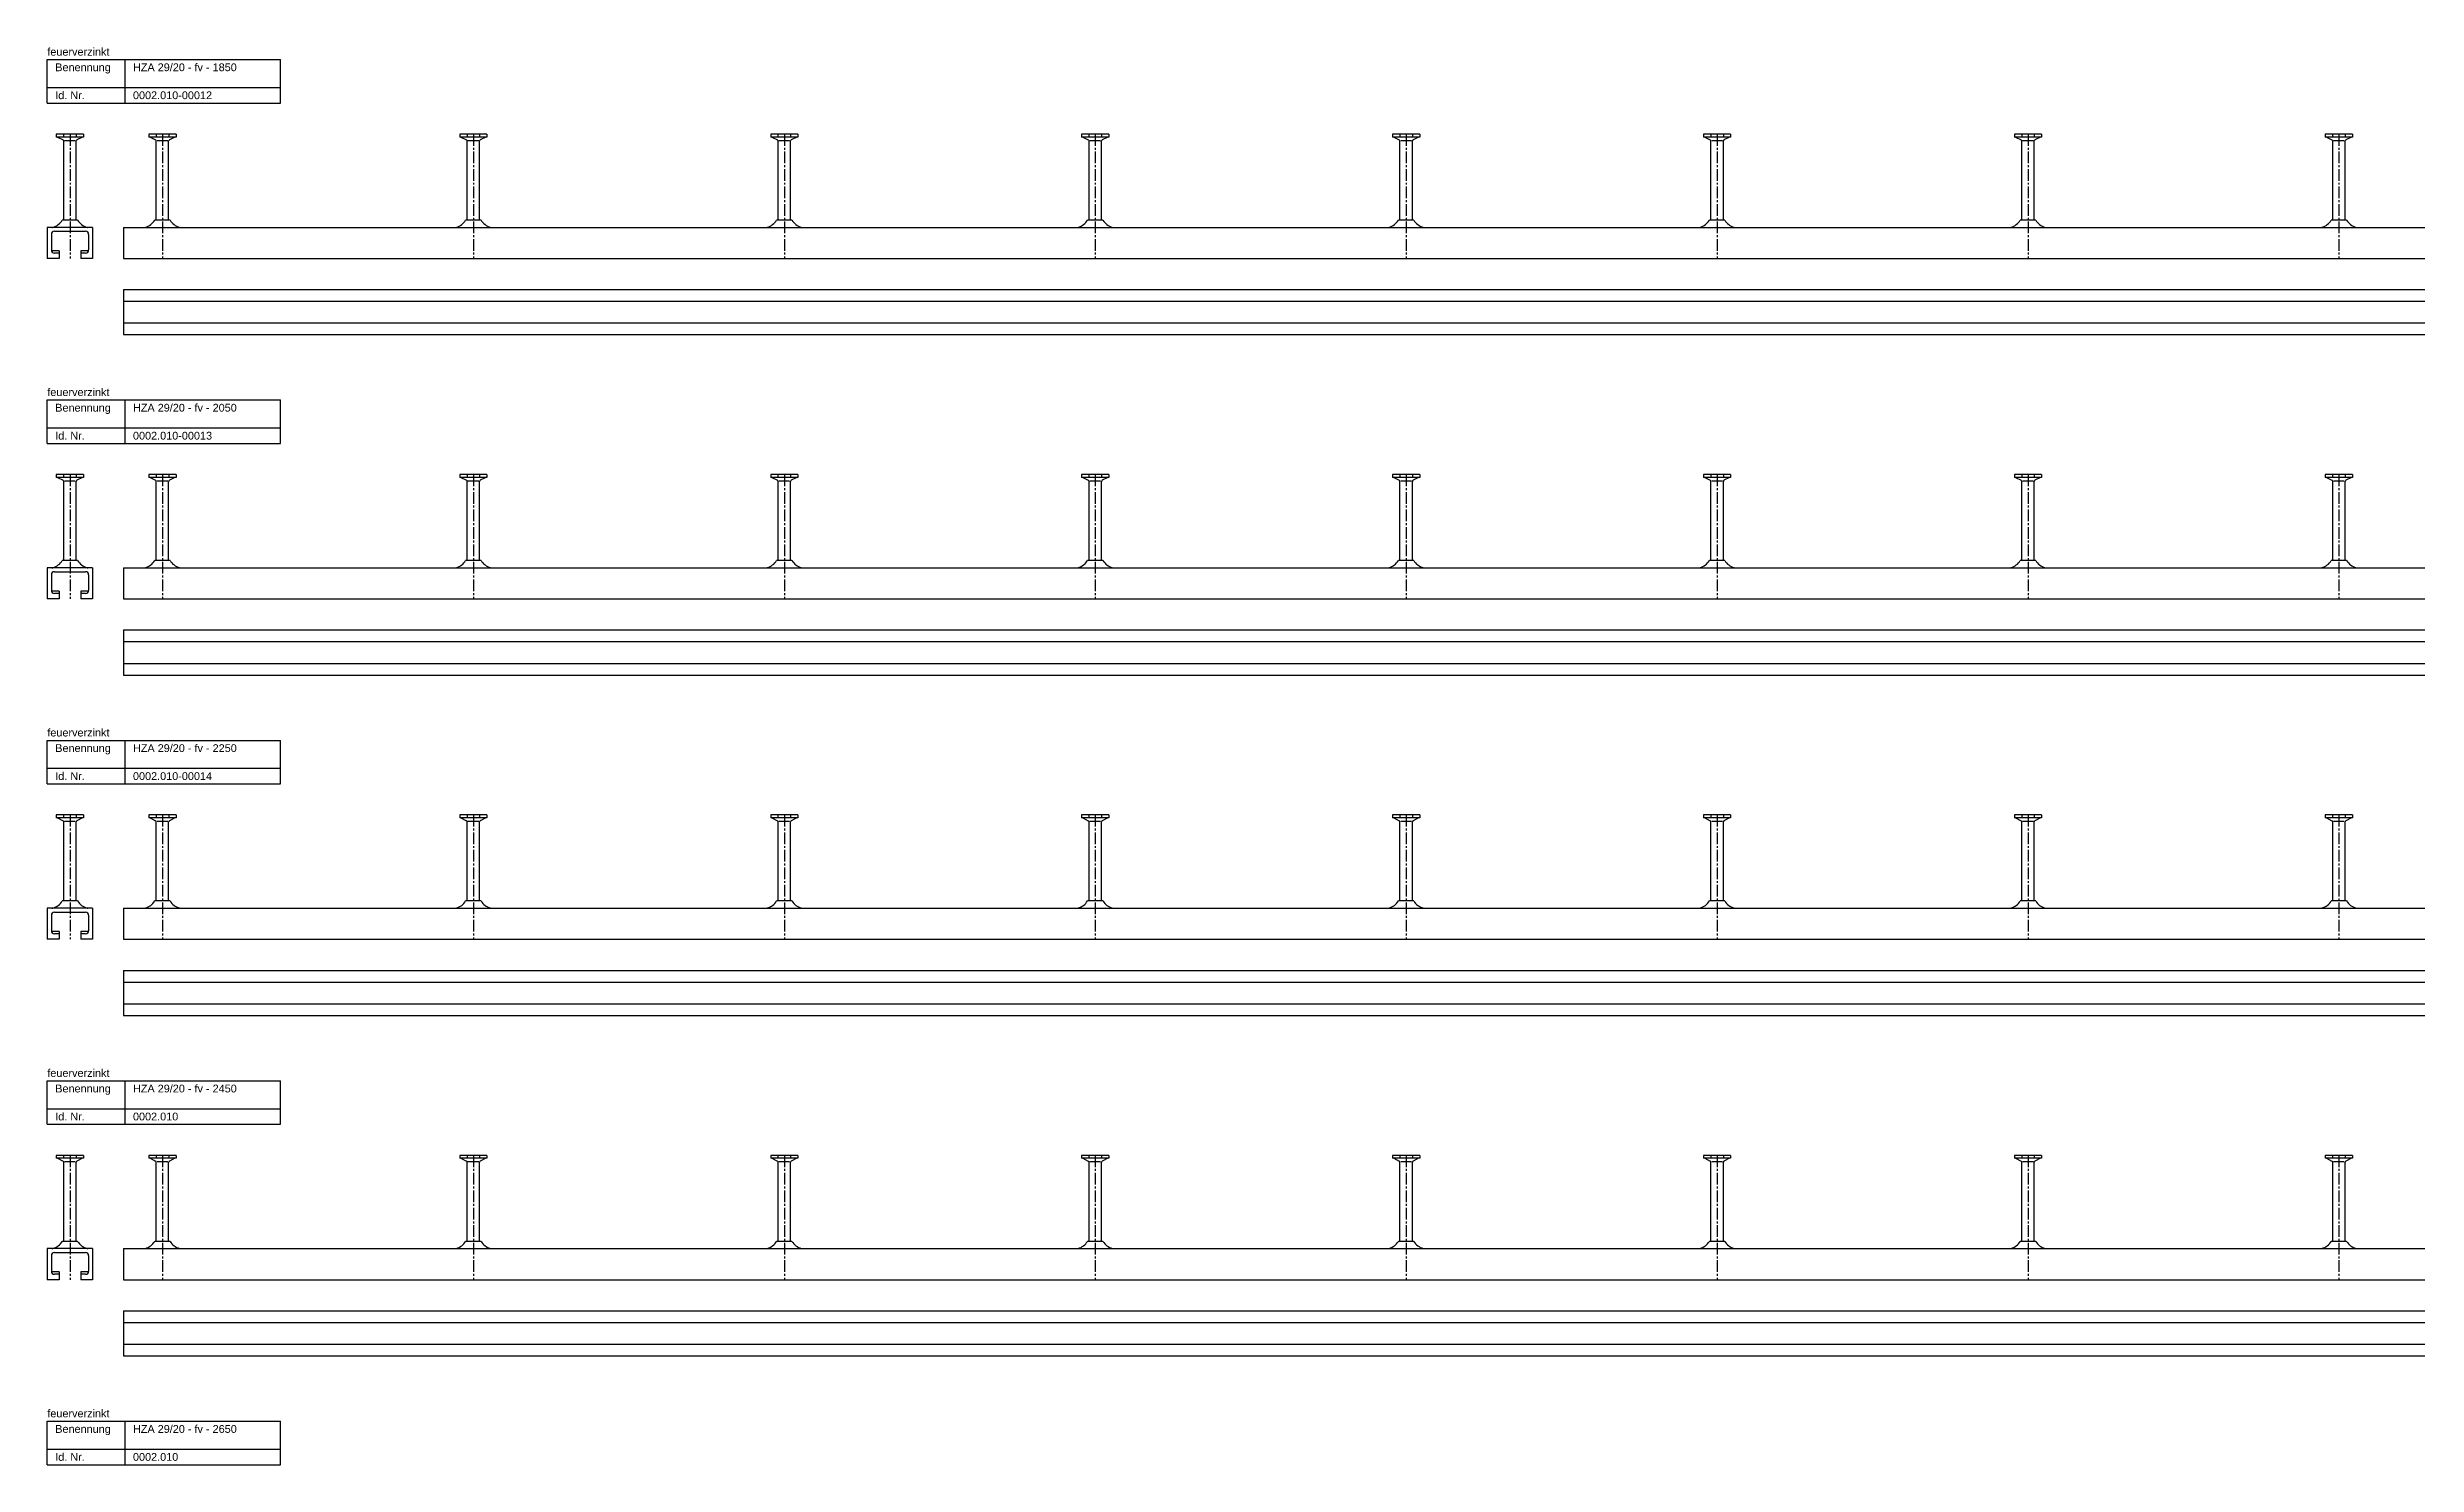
# Model space of a CAD drawing. Header units: millimetres. Extents: x -218 to 5901, y -4888 to 2743.
# Drawn here: x -218 to 1306, y -1016 to -104 of the extents above; entities that cross this region are included whole.
import ezdxf

# ---------------------------------------------------------------- set-up
doc = ezdxf.new("R2010")
doc.units = ezdxf.units.MM
doc.header["$LTSCALE"] = 10
doc.linetypes.add('MITTE2', pattern=[1.125, 0.75, -0.125, 0.125, -0.125])
doc.layers.add('HALFEN', color=2, linetype='CONTINUOUS')
doc.styles.add('ARIAL50', font='arial.ttf', dxfattribs={"height": 5})

msp = doc.modelspace()

# ---------------------------------------------------------------- linework, layer by layer
at = {"layer": 'HALFEN'}
for p, q in [((-217.8, -111.8), (-67.7, -111.8)), ((-217.8, -139.8), (-217.8, -111.8)), ((-167.7, -139.8), (-167.7, -111.8)), ((-67.7, -139.8), (-67.7, -111.8)), ((-217.8, -129.8), (-67.7, -129.8)), ((-217.8, -139.8), (-67.7, -139.8)), ((-194.5, -159.8), (-212, -159.8)), ((-212, -159.8), (-212, -161.7)), ((-194.5, -161.7), (-212, -161.7)), ((-211.2, -161.7), (-207.7, -163.5)), ((-207.3, -159.8), (-207.3, -161.4)), ((-207.2, -215.1), (-207.2, -164.2)), ((-206.7, -163.8), (-199.8, -163.8)), ((-199.2, -159.8), (-199.2, -161.4)), ((-199.2, -215.1), (-199.2, -164.2)), ((-195.2, -161.7), (-198.8, -163.5)), ((-194.5, -159.8), (-194.5, -161.7)), ((-135, -159.8), (-152.5, -159.8)), ((-152.5, -159.8), (-152.5, -161.7)), ((-135, -161.7), (-152.5, -161.7)), ((-151.7, -161.7), (-148.2, -163.5)), ((-147.8, -159.8), (-147.8, -161.4)), ((-147.7, -215.1), (-147.7, -164.2)), ((-147.2, -163.8), (-140.3, -163.8)), ((-139.7, -159.8), (-139.7, -161.4)), ((-139.8, -215.1), (-139.8, -164.2)), ((-135.7, -161.7), (-139.3, -163.5)), ((-135, -159.8), (-135, -161.7)), ((65, -159.8), (47.5, -159.8)), ((47.5, -159.8), (47.5, -161.7)), ((65, -161.7), (47.5, -161.7)), ((48.3, -161.7), (51.8, -163.5)), ((52.2, -159.8), (52.2, -161.4)), ((52.3, -215.1), (52.3, -164.2)), ((52.8, -163.8), (59.7, -163.8)), ((60.3, -159.8), (60.3, -161.4)), ((60.3, -215.1), (60.3, -164.2)), ((64.3, -161.7), (60.7, -163.5)), ((65, -159.8), (65, -161.7)), ((265, -159.8), (247.5, -159.8)), ((247.5, -159.8), (247.5, -161.7)), ((265, -161.7), (247.5, -161.7)), ((248.3, -161.7), (251.8, -163.5)), ((252.2, -159.8), (252.2, -161.4)), ((252.3, -215.1), (252.3, -164.2)), ((252.8, -163.8), (259.7, -163.8)), ((260.3, -159.8), (260.3, -161.4)), ((260.3, -215.1), (260.3, -164.2)), ((264.3, -161.7), (260.7, -163.5)), ((265, -159.8), (265, -161.7)), ((465, -159.8), (447.5, -159.8)), ((447.5, -159.8), (447.5, -161.7)), ((465, -161.7), (447.5, -161.7)), ((448.3, -161.7), (451.8, -163.5)), ((452.2, -159.8), (452.2, -161.4)), ((452.3, -215.1), (452.3, -164.2)), ((452.8, -163.8), (459.7, -163.8)), ((460.3, -159.8), (460.3, -161.4)), ((460.3, -215.1), (460.3, -164.2)), ((464.3, -161.7), (460.7, -163.5)), ((465, -159.8), (465, -161.7)), ((665, -159.8), (647.5, -159.8)), ((647.5, -159.8), (647.5, -161.7)), ((665, -161.7), (647.5, -161.7)), ((648.3, -161.7), (651.8, -163.5)), ((652.2, -159.8), (652.2, -161.4)), ((652.3, -215.1), (652.3, -164.2)), ((652.8, -163.8), (659.7, -163.8)), ((660.3, -159.8), (660.3, -161.4)), ((660.3, -215.1), (660.3, -164.2)), ((664.3, -161.7), (660.7, -163.5)), ((665, -159.8), (665, -161.7)), ((865, -159.8), (847.5, -159.8)), ((847.5, -159.8), (847.5, -161.7)), ((865, -161.7), (847.5, -161.7)), ((848.3, -161.7), (851.8, -163.5)), ((852.2, -159.8), (852.2, -161.4)), ((852.3, -215.1), (852.3, -164.2)), ((852.8, -163.8), (859.7, -163.8)), ((860.3, -159.8), (860.3, -161.4)), ((860.3, -215.1), (860.3, -164.2)), ((864.3, -161.7), (860.7, -163.5)), ((865, -159.8), (865, -161.7)), ((1065, -159.8), (1047.5, -159.8)), ((1047.5, -159.8), (1047.5, -161.7)), ((1065, -161.7), (1047.5, -161.7)), ((1048.3, -161.7), (1051.8, -163.5)), ((1052.2, -159.8), (1052.2, -161.4)), ((1052.3, -215.1), (1052.3, -164.2)), ((1052.8, -163.8), (1059.7, -163.8)), ((1060.3, -159.8), (1060.3, -161.4)), ((1060.3, -215.1), (1060.3, -164.2)), ((1064.3, -161.7), (1060.7, -163.5)), ((1065, -159.8), (1065, -161.7)), ((1265, -159.8), (1247.5, -159.8)), ((1247.5, -159.8), (1247.5, -161.7)), ((1265, -161.7), (1247.5, -161.7)), ((1248.3, -161.7), (1251.8, -163.5)), ((1252.2, -159.8), (1252.2, -161.4)), ((1252.3, -215.1), (1252.3, -164.2)), ((1252.8, -163.8), (1259.7, -163.8)), ((1260.3, -159.8), (1260.3, -161.4)), ((1260.3, -215.1), (1260.3, -164.2)), ((1264.3, -161.7), (1260.7, -163.5)), ((1265, -159.8), (1265, -161.7)), ((-188.7, -219.8), (-217.8, -219.8)), ((-217.8, -219.8), (-217.8, -239.8)), ((-215.2, -224.3), (-215.2, -234.3)), ((-213.2, -222.3), (-193.2, -222.3)), ((-198.3, -215.1), (-208.2, -215.1)), ((-191.2, -224.3), (-191.2, -234.3)), ((-188.7, -219.8), (-188.7, -239.8)), ((-168.7, -219.8), (1681.3, -219.8)), ((-168.7, -219.8), (-168.7, -239.8)), ((-138.8, -215.1), (-148.7, -215.1)), ((61.2, -215.1), (51.3, -215.1)), ((261.2, -215.1), (251.3, -215.1)), ((461.2, -215.1), (451.3, -215.1)), ((661.2, -215.1), (651.3, -215.1)), ((861.2, -215.1), (851.3, -215.1)), ((1061.2, -215.1), (1051.3, -215.1)), ((1261.2, -215.1), (1251.3, -215.1)), ((-210.2, -239.8), (-217.8, -239.8)), ((-210.2, -234.8), (-215.2, -234.8)), ((-210.2, -236.3), (-213.2, -236.3)), ((-210.2, -234.8), (-210.2, -239.8)), ((-196.2, -234.8), (-196.2, -239.8)), ((-191.3, -234.8), (-196.2, -234.8)), ((-193.2, -236.3), (-196.2, -236.3)), ((-188.7, -239.8), (-196.2, -239.8)), ((-168.7, -239.8), (1681.3, -239.8)), ((-168.7, -259.8), (1681.3, -259.8)), ((-168.7, -259.8), (-168.7, -288.8)), ((-168.7, -267.3), (1681.3, -267.3)), ((-168.7, -281.3), (1681.3, -281.3)), ((-168.7, -288.8), (1681.3, -288.8)), ((-217.8, -330.8), (-67.7, -330.8)), ((-217.8, -358.8), (-217.8, -330.8)), ((-167.7, -358.8), (-167.7, -330.8)), ((-67.7, -358.8), (-67.7, -330.8)), ((-217.8, -348.8), (-67.7, -348.8)), ((-217.8, -358.8), (-67.7, -358.8)), ((-194.5, -378.8), (-212, -378.8)), ((-212, -378.8), (-212, -380.7)), ((-194.5, -380.7), (-212, -380.7)), ((-211.2, -380.7), (-207.7, -382.5)), ((-207.3, -378.8), (-207.3, -380.4)), ((-199.2, -378.8), (-199.2, -380.4)), ((-195.2, -380.7), (-198.8, -382.5)), ((-194.5, -378.8), (-194.5, -380.7)), ((-135, -378.8), (-152.5, -378.8)), ((-152.5, -378.8), (-152.5, -380.7)), ((-135, -380.7), (-152.5, -380.7)), ((-151.7, -380.7), (-148.2, -382.5)), ((-147.8, -378.8), (-147.8, -380.4)), ((-139.7, -378.8), (-139.7, -380.4)), ((-135.7, -380.7), (-139.3, -382.5)), ((-135, -378.8), (-135, -380.7)), ((65, -378.8), (47.5, -378.8)), ((47.5, -378.8), (47.5, -380.7)), ((65, -380.7), (47.5, -380.7)), ((48.3, -380.7), (51.8, -382.5)), ((52.2, -378.8), (52.2, -380.4)), ((60.3, -378.8), (60.3, -380.4)), ((64.3, -380.7), (60.7, -382.5)), ((65, -378.8), (65, -380.7)), ((265, -378.8), (247.5, -378.8)), ((247.5, -378.8), (247.5, -380.7)), ((265, -380.7), (247.5, -380.7)), ((248.3, -380.7), (251.8, -382.5)), ((252.2, -378.8), (252.2, -380.4)), ((260.3, -378.8), (260.3, -380.4)), ((264.3, -380.7), (260.7, -382.5)), ((265, -378.8), (265, -380.7)), ((465, -378.8), (447.5, -378.8)), ((447.5, -378.8), (447.5, -380.7)), ((465, -380.7), (447.5, -380.7)), ((448.3, -380.7), (451.8, -382.5)), ((452.2, -378.8), (452.2, -380.4)), ((460.3, -378.8), (460.3, -380.4)), ((464.3, -380.7), (460.7, -382.5)), ((465, -378.8), (465, -380.7)), ((665, -378.8), (647.5, -378.8)), ((647.5, -378.8), (647.5, -380.7)), ((665, -380.7), (647.5, -380.7)), ((648.3, -380.7), (651.8, -382.5)), ((652.2, -378.8), (652.2, -380.4)), ((660.3, -378.8), (660.3, -380.4)), ((664.3, -380.7), (660.7, -382.5)), ((665, -378.8), (665, -380.7)), ((865, -378.8), (847.5, -378.8)), ((847.5, -378.8), (847.5, -380.7)), ((865, -380.7), (847.5, -380.7)), ((848.3, -380.7), (851.8, -382.5)), ((852.2, -378.8), (852.2, -380.4)), ((860.3, -378.8), (860.3, -380.4)), ((864.3, -380.7), (860.7, -382.5)), ((865, -378.8), (865, -380.7)), ((1065, -378.8), (1047.5, -378.8)), ((1047.5, -378.8), (1047.5, -380.7)), ((1065, -380.7), (1047.5, -380.7)), ((1048.3, -380.7), (1051.8, -382.5)), ((1052.2, -378.8), (1052.2, -380.4)), ((1060.3, -378.8), (1060.3, -380.4)), ((1064.3, -380.7), (1060.7, -382.5)), ((1065, -378.8), (1065, -380.7)), ((1265, -378.8), (1247.5, -378.8)), ((1247.5, -378.8), (1247.5, -380.7)), ((1265, -380.7), (1247.5, -380.7)), ((1248.3, -380.7), (1251.8, -382.5)), ((1252.2, -378.8), (1252.2, -380.4)), ((1260.3, -378.8), (1260.3, -380.4)), ((1264.3, -380.7), (1260.7, -382.5)), ((1265, -378.8), (1265, -380.7)), ((-207.2, -434.1), (-207.2, -383.2)), ((-206.7, -382.8), (-199.8, -382.8)), ((-199.2, -434.1), (-199.2, -383.2)), ((-147.7, -434.1), (-147.7, -383.2)), ((-147.2, -382.8), (-140.3, -382.8)), ((-139.8, -434.1), (-139.8, -383.2)), ((52.3, -434.1), (52.3, -383.2)), ((52.8, -382.8), (59.7, -382.8)), ((60.3, -434.1), (60.3, -383.2)), ((252.3, -434.1), (252.3, -383.2)), ((252.8, -382.8), (259.7, -382.8)), ((260.3, -434.1), (260.3, -383.2)), ((452.3, -434.1), (452.3, -383.2)), ((452.8, -382.8), (459.7, -382.8)), ((460.3, -434.1), (460.3, -383.2)), ((652.3, -434.1), (652.3, -383.2)), ((652.8, -382.8), (659.7, -382.8)), ((660.3, -434.1), (660.3, -383.2)), ((852.3, -434.1), (852.3, -383.2)), ((852.8, -382.8), (859.7, -382.8)), ((860.3, -434.1), (860.3, -383.2)), ((1052.3, -434.1), (1052.3, -383.2)), ((1052.8, -382.8), (1059.7, -382.8)), ((1060.3, -434.1), (1060.3, -383.2)), ((1252.3, -434.1), (1252.3, -383.2)), ((1252.8, -382.8), (1259.7, -382.8)), ((1260.3, -434.1), (1260.3, -383.2)), ((-188.7, -438.8), (-217.8, -438.8)), ((-217.8, -438.8), (-217.8, -458.8)), ((-213.2, -441.3), (-193.2, -441.3)), ((-198.3, -434.1), (-208.2, -434.1)), ((-188.7, -438.8), (-188.7, -458.8)), ((-168.7, -438.8), (1881.3, -438.8)), ((-168.7, -438.8), (-168.7, -458.8)), ((-138.8, -434.1), (-148.7, -434.1)), ((61.2, -434.1), (51.3, -434.1)), ((261.2, -434.1), (251.3, -434.1)), ((461.2, -434.1), (451.3, -434.1)), ((661.2, -434.1), (651.3, -434.1)), ((861.2, -434.1), (851.3, -434.1)), ((1061.2, -434.1), (1051.3, -434.1)), ((1261.2, -434.1), (1251.3, -434.1)), ((-215.2, -443.3), (-215.2, -453.3)), ((-210.2, -453.8), (-215.2, -453.8)), ((-210.2, -455.3), (-213.2, -455.3)), ((-210.2, -453.8), (-210.2, -458.8)), ((-196.2, -453.8), (-196.2, -458.8)), ((-191.3, -453.8), (-196.2, -453.8)), ((-193.2, -455.3), (-196.2, -455.3)), ((-191.2, -443.3), (-191.2, -453.3)), ((-210.2, -458.8), (-217.8, -458.8)), ((-188.7, -458.8), (-196.2, -458.8)), ((-168.7, -458.8), (1881.3, -458.8)), ((-168.7, -478.8), (1881.3, -478.8)), ((-168.7, -478.8), (-168.7, -507.8)), ((-168.7, -486.3), (1881.3, -486.3)), ((-168.7, -500.3), (1881.3, -500.3)), ((-168.7, -507.8), (1881.3, -507.8)), ((-217.8, -549.8), (-67.7, -549.8)), ((-217.8, -577.8), (-217.8, -549.8)), ((-167.7, -577.8), (-167.7, -549.8)), ((-67.7, -577.8), (-67.7, -549.8)), ((-217.8, -567.8), (-67.7, -567.8)), ((-217.8, -577.8), (-67.7, -577.8)), ((-194.5, -597.8), (-212, -597.8)), ((-212, -597.8), (-212, -599.7)), ((-194.5, -599.7), (-212, -599.7)), ((-211.2, -599.7), (-207.7, -601.5)), ((-207.3, -597.8), (-207.3, -599.4)), ((-207.2, -653.1), (-207.2, -602.2)), ((-206.7, -601.8), (-199.8, -601.8)), ((-199.2, -597.8), (-199.2, -599.4)), ((-199.2, -653.1), (-199.2, -602.2)), ((-195.2, -599.7), (-198.8, -601.5)), ((-194.5, -597.8), (-194.5, -599.7)), ((-135, -597.8), (-152.5, -597.8)), ((-152.5, -597.8), (-152.5, -599.7)), ((-135, -599.7), (-152.5, -599.7)), ((-151.7, -599.7), (-148.2, -601.5)), ((-147.8, -597.8), (-147.8, -599.4)), ((-147.7, -653.1), (-147.7, -602.2)), ((-147.2, -601.8), (-140.3, -601.8)), ((-139.7, -597.8), (-139.7, -599.4)), ((-139.8, -653.1), (-139.8, -602.2)), ((-135.7, -599.7), (-139.3, -601.5)), ((-135, -597.8), (-135, -599.7)), ((65, -597.8), (47.5, -597.8)), ((47.5, -597.8), (47.5, -599.7)), ((65, -599.7), (47.5, -599.7)), ((48.3, -599.7), (51.8, -601.5)), ((52.2, -597.8), (52.2, -599.4)), ((52.3, -653.1), (52.3, -602.2)), ((52.8, -601.8), (59.7, -601.8)), ((60.3, -597.8), (60.3, -599.4)), ((60.3, -653.1), (60.3, -602.2)), ((64.3, -599.7), (60.7, -601.5)), ((65, -597.8), (65, -599.7)), ((265, -597.8), (247.5, -597.8)), ((247.5, -597.8), (247.5, -599.7)), ((265, -599.7), (247.5, -599.7)), ((248.3, -599.7), (251.8, -601.5)), ((252.2, -597.8), (252.2, -599.4)), ((252.3, -653.1), (252.3, -602.2)), ((252.8, -601.8), (259.7, -601.8)), ((260.3, -597.8), (260.3, -599.4)), ((260.3, -653.1), (260.3, -602.2)), ((264.3, -599.7), (260.7, -601.5)), ((265, -597.8), (265, -599.7)), ((465, -597.8), (447.5, -597.8)), ((447.5, -597.8), (447.5, -599.7)), ((465, -599.7), (447.5, -599.7)), ((448.3, -599.7), (451.8, -601.5)), ((452.2, -597.8), (452.2, -599.4)), ((452.3, -653.1), (452.3, -602.2)), ((452.8, -601.8), (459.7, -601.8)), ((460.3, -597.8), (460.3, -599.4)), ((460.3, -653.1), (460.3, -602.2)), ((464.3, -599.7), (460.7, -601.5)), ((465, -597.8), (465, -599.7)), ((665, -597.8), (647.5, -597.8)), ((647.5, -597.8), (647.5, -599.7)), ((665, -599.7), (647.5, -599.7)), ((648.3, -599.7), (651.8, -601.5)), ((652.2, -597.8), (652.2, -599.4)), ((652.3, -653.1), (652.3, -602.2)), ((652.8, -601.8), (659.7, -601.8)), ((660.3, -597.8), (660.3, -599.4)), ((660.3, -653.1), (660.3, -602.2)), ((664.3, -599.7), (660.7, -601.5)), ((665, -597.8), (665, -599.7)), ((865, -597.8), (847.5, -597.8)), ((847.5, -597.8), (847.5, -599.7)), ((865, -599.7), (847.5, -599.7)), ((848.3, -599.7), (851.8, -601.5)), ((852.2, -597.8), (852.2, -599.4)), ((852.3, -653.1), (852.3, -602.2)), ((852.8, -601.8), (859.7, -601.8)), ((860.3, -597.8), (860.3, -599.4)), ((860.3, -653.1), (860.3, -602.2)), ((864.3, -599.7), (860.7, -601.5)), ((865, -597.8), (865, -599.7)), ((1065, -597.8), (1047.5, -597.8)), ((1047.5, -597.8), (1047.5, -599.7)), ((1065, -599.7), (1047.5, -599.7)), ((1048.3, -599.7), (1051.8, -601.5)), ((1052.2, -597.8), (1052.2, -599.4)), ((1052.3, -653.1), (1052.3, -602.2)), ((1052.8, -601.8), (1059.7, -601.8)), ((1060.3, -597.8), (1060.3, -599.4)), ((1060.3, -653.1), (1060.3, -602.2)), ((1064.3, -599.7), (1060.7, -601.5)), ((1065, -597.8), (1065, -599.7)), ((1265, -597.8), (1247.5, -597.8)), ((1247.5, -597.8), (1247.5, -599.7)), ((1265, -599.7), (1247.5, -599.7)), ((1248.3, -599.7), (1251.8, -601.5)), ((1252.2, -597.8), (1252.2, -599.4)), ((1252.3, -653.1), (1252.3, -602.2)), ((1252.8, -601.8), (1259.7, -601.8)), ((1260.3, -597.8), (1260.3, -599.4)), ((1260.3, -653.1), (1260.3, -602.2)), ((1264.3, -599.7), (1260.7, -601.5)), ((1265, -597.8), (1265, -599.7)), ((-198.3, -653.1), (-208.2, -653.1)), ((-138.8, -653.1), (-148.7, -653.1)), ((61.2, -653.1), (51.3, -653.1)), ((261.2, -653.1), (251.3, -653.1)), ((461.2, -653.1), (451.3, -653.1)), ((661.2, -653.1), (651.3, -653.1)), ((861.2, -653.1), (851.3, -653.1)), ((1061.2, -653.1), (1051.3, -653.1)), ((1261.2, -653.1), (1251.3, -653.1)), ((-188.7, -657.8), (-217.8, -657.8)), ((-217.8, -657.8), (-217.8, -677.8)), ((-215.2, -662.3), (-215.2, -672.3)), ((-213.2, -660.3), (-193.2, -660.3)), ((-191.2, -662.3), (-191.2, -672.3)), ((-188.7, -657.8), (-188.7, -677.8)), ((-168.7, -657.8), (2081.3, -657.8)), ((-168.7, -657.8), (-168.7, -677.8)), ((-210.2, -677.8), (-217.8, -677.8)), ((-210.2, -672.8), (-215.2, -672.8)), ((-210.2, -674.3), (-213.2, -674.3)), ((-210.2, -672.8), (-210.2, -677.8)), ((-196.2, -672.8), (-196.2, -677.8)), ((-191.3, -672.8), (-196.2, -672.8)), ((-193.2, -674.3), (-196.2, -674.3)), ((-188.7, -677.8), (-196.2, -677.8)), ((-168.7, -677.8), (2081.3, -677.8)), ((-168.7, -697.8), (2081.3, -697.8)), ((-168.7, -697.8), (-168.7, -726.8)), ((-168.7, -705.3), (2081.3, -705.3)), ((-168.7, -719.3), (2081.3, -719.3)), ((-168.7, -726.8), (2081.3, -726.8)), ((-217.8, -768.8), (-67.7, -768.8)), ((-217.8, -796.8), (-217.8, -768.8)), ((-167.7, -796.8), (-167.7, -768.8)), ((-67.7, -796.8), (-67.7, -768.8)), ((-217.8, -786.8), (-67.7, -786.8)), ((-217.8, -796.8), (-67.7, -796.8)), ((-194.5, -816.8), (-212, -816.8)), ((-212, -816.8), (-212, -818.7)), ((-194.5, -818.7), (-212, -818.7)), ((-211.2, -818.7), (-207.7, -820.5)), ((-207.3, -816.8), (-207.3, -818.4)), ((-207.2, -872.1), (-207.2, -821.2)), ((-206.7, -820.8), (-199.8, -820.8)), ((-199.2, -816.8), (-199.2, -818.4)), ((-199.2, -872.1), (-199.2, -821.2)), ((-195.2, -818.7), (-198.8, -820.5)), ((-194.5, -816.8), (-194.5, -818.7)), ((-135, -816.8), (-152.5, -816.8)), ((-152.5, -816.8), (-152.5, -818.7)), ((-135, -818.7), (-152.5, -818.7)), ((-151.7, -818.7), (-148.2, -820.5)), ((-147.8, -816.8), (-147.8, -818.4)), ((-147.7, -872.1), (-147.7, -821.2)), ((-147.2, -820.8), (-140.3, -820.8)), ((-139.7, -816.8), (-139.7, -818.4)), ((-139.8, -872.1), (-139.8, -821.2)), ((-135.7, -818.7), (-139.3, -820.5)), ((-135, -816.8), (-135, -818.7)), ((47.5, -816.8), (47.5, -818.7)), ((65, -816.8), (47.5, -816.8)), ((65, -818.7), (47.5, -818.7)), ((48.3, -818.7), (51.8, -820.5)), ((52.2, -816.8), (52.2, -818.4)), ((52.3, -872.1), (52.3, -821.2)), ((52.8, -820.8), (59.7, -820.8)), ((60.3, -816.8), (60.3, -818.4)), ((60.3, -872.1), (60.3, -821.2)), ((64.3, -818.7), (60.7, -820.5)), ((65, -816.8), (65, -818.7)), ((247.5, -816.8), (247.5, -818.7)), ((265, -816.8), (247.5, -816.8)), ((265, -818.7), (247.5, -818.7)), ((248.3, -818.7), (251.8, -820.5)), ((252.2, -816.8), (252.2, -818.4)), ((252.3, -872.1), (252.3, -821.2)), ((252.8, -820.8), (259.7, -820.8)), ((260.3, -816.8), (260.3, -818.4)), ((260.3, -872.1), (260.3, -821.2)), ((264.3, -818.7), (260.7, -820.5)), ((265, -816.8), (265, -818.7)), ((465, -816.8), (447.5, -816.8)), ((447.5, -816.8), (447.5, -818.7)), ((465, -818.7), (447.5, -818.7)), ((448.3, -818.7), (451.8, -820.5)), ((452.2, -816.8), (452.2, -818.4)), ((452.3, -872.1), (452.3, -821.2)), ((452.8, -820.8), (459.7, -820.8)), ((460.3, -816.8), (460.3, -818.4)), ((460.3, -872.1), (460.3, -821.2)), ((464.3, -818.7), (460.7, -820.5)), ((465, -816.8), (465, -818.7)), ((647.5, -816.8), (647.5, -818.7)), ((665, -816.8), (647.5, -816.8)), ((665, -818.7), (647.5, -818.7)), ((648.3, -818.7), (651.8, -820.5)), ((652.2, -816.8), (652.2, -818.4)), ((652.3, -872.1), (652.3, -821.2)), ((652.8, -820.8), (659.7, -820.8)), ((660.3, -816.8), (660.3, -818.4)), ((660.3, -872.1), (660.3, -821.2)), ((664.3, -818.7), (660.7, -820.5)), ((665, -816.8), (665, -818.7)), ((847.5, -816.8), (847.5, -818.7)), ((865, -816.8), (847.5, -816.8)), ((865, -818.7), (847.5, -818.7)), ((848.3, -818.7), (851.8, -820.5)), ((852.2, -816.8), (852.2, -818.4)), ((852.3, -872.1), (852.3, -821.2)), ((852.8, -820.8), (859.7, -820.8)), ((860.3, -816.8), (860.3, -818.4)), ((860.3, -872.1), (860.3, -821.2)), ((864.3, -818.7), (860.7, -820.5)), ((865, -816.8), (865, -818.7)), ((1065, -816.8), (1047.5, -816.8)), ((1047.5, -816.8), (1047.5, -818.7)), ((1065, -818.7), (1047.5, -818.7)), ((1048.3, -818.7), (1051.8, -820.5)), ((1052.2, -816.8), (1052.2, -818.4)), ((1052.3, -872.1), (1052.3, -821.2)), ((1052.8, -820.8), (1059.7, -820.8)), ((1060.3, -816.8), (1060.3, -818.4)), ((1060.3, -872.1), (1060.3, -821.2)), ((1064.3, -818.7), (1060.7, -820.5)), ((1065, -816.8), (1065, -818.7)), ((1247.5, -816.8), (1247.5, -818.7)), ((1265, -816.8), (1247.5, -816.8)), ((1265, -818.7), (1247.5, -818.7)), ((1248.3, -818.7), (1251.8, -820.5)), ((1252.2, -816.8), (1252.2, -818.4)), ((1252.3, -872.1), (1252.3, -821.2)), ((1252.8, -820.8), (1259.7, -820.8)), ((1260.3, -816.8), (1260.3, -818.4)), ((1260.3, -872.1), (1260.3, -821.2)), ((1264.3, -818.7), (1260.7, -820.5)), ((1265, -816.8), (1265, -818.7)), ((-188.7, -876.8), (-217.8, -876.8)), ((-217.8, -876.8), (-217.8, -896.8)), ((-215.2, -881.3), (-215.2, -891.3)), ((-213.2, -879.3), (-193.2, -879.3)), ((-198.3, -872.1), (-208.2, -872.1)), ((-191.2, -881.3), (-191.2, -891.3)), ((-188.7, -876.8), (-188.7, -896.8)), ((-168.7, -876.8), (2281.3, -876.8)), ((-168.7, -876.8), (-168.7, -896.8)), ((-138.8, -872.1), (-148.7, -872.1)), ((61.2, -872.1), (51.3, -872.1)), ((261.2, -872.1), (251.3, -872.1)), ((461.2, -872.1), (451.3, -872.1)), ((661.2, -872.1), (651.3, -872.1)), ((861.2, -872.1), (851.3, -872.1)), ((1061.2, -872.1), (1051.3, -872.1)), ((1261.2, -872.1), (1251.3, -872.1)), ((-210.2, -896.8), (-217.8, -896.8)), ((-210.2, -891.8), (-215.2, -891.8)), ((-210.2, -893.3), (-213.2, -893.3)), ((-210.2, -891.8), (-210.2, -896.8)), ((-191.3, -891.8), (-196.2, -891.8)), ((-196.2, -891.8), (-196.2, -896.8)), ((-193.2, -893.3), (-196.2, -893.3)), ((-188.7, -896.8), (-196.2, -896.8)), ((-168.7, -896.8), (2281.3, -896.8)), ((-168.7, -916.8), (2281.3, -916.8)), ((-168.7, -916.8), (-168.7, -945.8)), ((-168.7, -924.3), (2281.3, -924.3)), ((-168.7, -938.3), (2281.3, -938.3)), ((-168.7, -945.8), (2281.3, -945.8)), ((-217.8, -987.8), (-67.7, -987.8)), ((-217.8, -1015.8), (-217.8, -987.8)), ((-167.7, -1015.8), (-167.7, -987.8)), ((-67.7, -1015.8), (-67.7, -987.8)), ((-217.8, -1005.8), (-67.7, -1005.8)), ((-217.8, -1015.8), (-67.7, -1015.8))]:
    msp.add_line(p, q, dxfattribs=at)
at = {"layer": 'HALFEN', "color": 1, "linetype": 'MITTE2'}
for p, q in [((-203.2, -159.8), (-203.2, -239.8)), ((-143.7, -159.8), (-143.7, -239.8)), ((56.3, -159.8), (56.3, -239.8)), ((256.3, -159.8), (256.3, -239.8)), ((456.3, -159.8), (456.3, -239.8)), ((656.3, -159.8), (656.3, -239.8)), ((856.3, -159.8), (856.3, -239.8)), ((1056.3, -159.8), (1056.3, -239.8)), ((1256.3, -159.8), (1256.3, -239.8)), ((-203.2, -378.8), (-203.2, -458.8)), ((-143.7, -378.8), (-143.7, -458.8)), ((56.3, -378.8), (56.3, -458.8)), ((256.3, -378.8), (256.3, -458.8)), ((456.3, -378.8), (456.3, -458.8)), ((656.3, -378.8), (656.3, -458.8)), ((856.3, -378.8), (856.3, -458.8)), ((1056.3, -378.8), (1056.3, -458.8)), ((1256.3, -378.8), (1256.3, -458.8)), ((-203.2, -597.8), (-203.2, -677.8)), ((-143.7, -597.8), (-143.7, -677.8)), ((56.3, -597.8), (56.3, -677.8)), ((256.3, -597.8), (256.3, -677.8)), ((456.3, -597.8), (456.3, -677.8)), ((656.3, -597.8), (656.3, -677.8)), ((856.3, -597.8), (856.3, -677.8)), ((1056.3, -597.8), (1056.3, -677.8)), ((1256.3, -597.8), (1256.3, -677.8)), ((-203.2, -816.8), (-203.2, -896.8)), ((-143.7, -816.8), (-143.7, -896.8)), ((56.3, -816.8), (56.3, -896.8)), ((256.3, -816.8), (256.3, -896.8)), ((456.3, -816.8), (456.3, -896.8)), ((656.3, -816.8), (656.3, -896.8)), ((856.3, -816.8), (856.3, -896.8)), ((1056.3, -816.8), (1056.3, -896.8)), ((1256.3, -816.8), (1256.3, -896.8))]:
    msp.add_line(p, q, dxfattribs=at)
at = {"layer": 'HALFEN'}
for centre, radius, start, end in [((-208, -164.2), 0.8, 0, 62.3005), ((-198.4, -164.2), 0.8, 117.6995, 180), ((-148.5, -164.2), 0.8, 0, 62.3005), ((-138.9, -164.2), 0.8, 117.6995, 180), ((51.5, -164.2), 0.8, 0, 62.3005), ((61.1, -164.2), 0.8, 117.6995, 180), ((251.5, -164.2), 0.8, 0, 62.3005), ((261.1, -164.2), 0.8, 117.6995, 180), ((451.5, -164.2), 0.8, 0, 62.3005), ((461.1, -164.2), 0.8, 117.6995, 180), ((651.5, -164.2), 0.8, 0, 62.3005), ((661.1, -164.2), 0.8, 117.6995, 180), ((851.5, -164.2), 0.8, 0, 62.3005), ((861.1, -164.2), 0.8, 117.6995, 180), ((1051.5, -164.2), 0.8, 0, 62.3005), ((1061.1, -164.2), 0.8, 117.6995, 180), ((1251.5, -164.2), 0.8, 0, 62.3005), ((1261.1, -164.2), 0.8, 117.6995, 180), ((-213.2, -224.3), 2, 90, 180), ((-214.8, -217.8), 2, 270, 285.1143), ((-216.8, -210), 10, 285.1143, 329.2679), ((-189.7, -210), 10, 210.7321, 254.8857), ((-193.2, -224.3), 2, 0, 90), ((-191.7, -217.8), 2, 254.8857, 270), ((-157.3, -210), 10, 285.1143, 329.2679), ((-130.2, -210), 10, 210.7321, 254.8857), ((42.7, -210), 10, 285.1143, 329.2679), ((69.8, -210), 10, 210.7321, 254.8857), ((242.7, -210), 10, 285.1143, 329.2679), ((269.8, -210), 10, 210.7321, 254.8857), ((442.7, -210), 10, 285.1143, 329.2679), ((469.8, -210), 10, 210.7321, 254.8857), ((642.7, -210), 10, 285.1143, 329.2679), ((669.8, -210), 10, 210.7321, 254.8857), ((842.7, -210), 10, 285.1143, 329.2679), ((869.8, -210), 10, 210.7321, 254.8857), ((1042.7, -210), 10, 285.1143, 329.2679), ((1069.8, -210), 10, 210.7321, 254.8857), ((1242.7, -210), 10, 285.1143, 329.2679), ((1269.8, -210), 10, 210.7321, 254.8857), ((-213.2, -234.3), 2, 180, 270), ((-193.2, -234.3), 2, 270, 0), ((-208, -383.2), 0.8, 0, 62.3005), ((-198.4, -383.2), 0.8, 117.6995, 180), ((-148.5, -383.2), 0.8, 0, 62.3005), ((-138.9, -383.2), 0.8, 117.6995, 180), ((51.5, -383.2), 0.8, 0, 62.3005), ((61.1, -383.2), 0.8, 117.6995, 180), ((251.5, -383.2), 0.8, 0, 62.3005), ((261.1, -383.2), 0.8, 117.6995, 180), ((451.5, -383.2), 0.8, 0, 62.3005), ((461.1, -383.2), 0.8, 117.6995, 180), ((651.5, -383.2), 0.8, 0, 62.3005), ((661.1, -383.2), 0.8, 117.6995, 180), ((851.5, -383.2), 0.8, 0, 62.3005), ((861.1, -383.2), 0.8, 117.6995, 180), ((1051.5, -383.2), 0.8, 0, 62.3005), ((1061.1, -383.2), 0.8, 117.6995, 180), ((1251.5, -383.2), 0.8, 0, 62.3005), ((1261.1, -383.2), 0.8, 117.6995, 180), ((-213.2, -443.3), 2, 90, 180), ((-214.8, -436.8), 2, 270, 285.1143), ((-216.8, -429), 10, 285.1143, 329.2679), ((-189.7, -429), 10, 210.7321, 254.8857), ((-193.2, -443.3), 2, 0, 90), ((-191.7, -436.8), 2, 254.8857, 270), ((-157.3, -429), 10, 285.1143, 329.2679), ((-130.2, -429), 10, 210.7321, 254.8857), ((42.7, -429), 10, 285.1143, 329.2679), ((69.8, -429), 10, 210.7321, 254.8857), ((242.7, -429), 10, 285.1143, 329.2679), ((269.8, -429), 10, 210.7321, 254.8857), ((442.7, -429), 10, 285.1143, 329.2679), ((469.8, -429), 10, 210.7321, 254.8857), ((642.7, -429), 10, 285.1143, 329.2679), ((669.8, -429), 10, 210.7321, 254.8857), ((842.7, -429), 10, 285.1143, 329.2679), ((869.8, -429), 10, 210.7321, 254.8857), ((1042.7, -429), 10, 285.1143, 329.2679), ((1069.8, -429), 10, 210.7321, 254.8857), ((1242.7, -429), 10, 285.1143, 329.2679), ((1269.8, -429), 10, 210.7321, 254.8857), ((-213.2, -453.3), 2, 180, 270), ((-193.2, -453.3), 2, 270, 0), ((-208, -602.2), 0.8, 0, 62.3005), ((-198.4, -602.2), 0.8, 117.6995, 180), ((-148.5, -602.2), 0.8, 0, 62.3005), ((-138.9, -602.2), 0.8, 117.6995, 180), ((51.5, -602.2), 0.8, 0, 62.3005), ((61.1, -602.2), 0.8, 117.6995, 180), ((251.5, -602.2), 0.8, 0, 62.3005), ((261.1, -602.2), 0.8, 117.6995, 180), ((451.5, -602.2), 0.8, 0, 62.3005), ((461.1, -602.2), 0.8, 117.6995, 180), ((651.5, -602.2), 0.8, 0, 62.3005), ((661.1, -602.2), 0.8, 117.6995, 180), ((851.5, -602.2), 0.8, 0, 62.3005), ((861.1, -602.2), 0.8, 117.6995, 180), ((1051.5, -602.2), 0.8, 0, 62.3005), ((1061.1, -602.2), 0.8, 117.6995, 180), ((1251.5, -602.2), 0.8, 0, 62.3005), ((1261.1, -602.2), 0.8, 117.6995, 180), ((-216.8, -648), 10, 285.1143, 329.2679), ((-189.7, -648), 10, 210.7321, 254.8857), ((-157.3, -648), 10, 285.1143, 329.2679), ((-130.2, -648), 10, 210.7321, 254.8857), ((42.7, -648), 10, 285.1143, 329.2679), ((69.8, -648), 10, 210.7321, 254.8857), ((242.7, -648), 10, 285.1143, 329.2679), ((269.8, -648), 10, 210.7321, 254.8857), ((442.7, -648), 10, 285.1143, 329.2679), ((469.8, -648), 10, 210.7321, 254.8857), ((642.7, -648), 10, 285.1143, 329.2679), ((669.8, -648), 10, 210.7321, 254.8857), ((842.7, -648), 10, 285.1143, 329.2679), ((869.8, -648), 10, 210.7321, 254.8857), ((1042.7, -648), 10, 285.1143, 329.2679), ((1069.8, -648), 10, 210.7321, 254.8857), ((1242.7, -648), 10, 285.1143, 329.2679), ((1269.8, -648), 10, 210.7321, 254.8857), ((-213.2, -662.3), 2, 90, 180), ((-214.8, -655.8), 2, 270, 285.1143), ((-193.2, -662.3), 2, 0, 90), ((-191.7, -655.8), 2, 254.8857, 270), ((-213.2, -672.3), 2, 180, 270), ((-193.2, -672.3), 2, 270, 0), ((-208, -821.2), 0.8, 0, 62.3005), ((-198.4, -821.2), 0.8, 117.6995, 180), ((-148.5, -821.2), 0.8, 0, 62.3005), ((-138.9, -821.2), 0.8, 117.6995, 180), ((51.5, -821.2), 0.8, 0, 62.3005), ((61.1, -821.2), 0.8, 117.6995, 180), ((251.5, -821.2), 0.8, 0, 62.3005), ((261.1, -821.2), 0.8, 117.6995, 180), ((451.5, -821.2), 0.8, 0, 62.3005), ((461.1, -821.2), 0.8, 117.6995, 180), ((651.5, -821.2), 0.8, 0, 62.3005), ((661.1, -821.2), 0.8, 117.6995, 180), ((851.5, -821.2), 0.8, 0, 62.3005), ((861.1, -821.2), 0.8, 117.6995, 180), ((1051.5, -821.2), 0.8, 0, 62.3005), ((1061.1, -821.2), 0.8, 117.6995, 180), ((1251.5, -821.2), 0.8, 0, 62.3005), ((1261.1, -821.2), 0.8, 117.6995, 180), ((-213.2, -881.3), 2, 90, 180), ((-214.8, -874.8), 2, 270, 285.1143), ((-216.8, -867), 10, 285.1143, 329.2679), ((-189.7, -867), 10, 210.7321, 254.8857), ((-193.2, -881.3), 2, 0, 90), ((-191.7, -874.8), 2, 254.8857, 270), ((-157.3, -867), 10, 285.1143, 329.2679), ((-130.2, -867), 10, 210.7321, 254.8857), ((42.7, -867), 10, 285.1143, 329.2679), ((69.8, -867), 10, 210.7321, 254.8857), ((242.7, -867), 10, 285.1143, 329.2679), ((269.8, -867), 10, 210.7321, 254.8857), ((442.7, -867), 10, 285.1143, 329.2679), ((469.8, -867), 10, 210.7321, 254.8857), ((642.7, -867), 10, 285.1143, 329.2679), ((669.8, -867), 10, 210.7321, 254.8857), ((842.7, -867), 10, 285.1143, 329.2679), ((869.8, -867), 10, 210.7321, 254.8857), ((1042.7, -867), 10, 285.1143, 329.2679), ((1069.8, -867), 10, 210.7321, 254.8857), ((1242.7, -867), 10, 285.1143, 329.2679), ((1269.8, -867), 10, 210.7321, 254.8857), ((-213.2, -891.3), 2, 180, 270), ((-193.2, -891.3), 2, 270, 0)]:
    msp.add_arc(centre, radius, start, end, dxfattribs=at)

# ---------------------------------------------------------------- texts
at = {"layer": 'HALFEN', "style": 'ARIAL50'}
for s, p in [('feuerverzinkt', (-217.8, -109.3)), ('Benennung', (-212.7, -119.3)), ('HZA 29/20 - fv - 1850', (-162.7, -119.3)), ('Id. Nr.', (-212.7, -137.3)), ('0002.010-00012', (-162.7, -137.3)), ('feuerverzinkt', (-217.8, -328.3)), ('Benennung', (-212.7, -338.3)), ('HZA 29/20 - fv - 2050', (-162.7, -338.3)), ('Id. Nr.', (-212.7, -356.3)), ('0002.010-00013', (-162.7, -356.3)), ('feuerverzinkt', (-217.8, -547.3)), ('Benennung', (-212.7, -557.3)), ('HZA 29/20 - fv - 2250', (-162.7, -557.3)), ('Id. Nr.', (-212.7, -575.3)), ('0002.010-00014', (-162.7, -575.3)), ('feuerverzinkt', (-217.8, -766.3)), ('Benennung', (-212.7, -776.3)), ('HZA 29/20 - fv - 2450', (-162.7, -776.3)), ('Id. Nr.', (-212.7, -794.3)), ('0002.010', (-162.7, -794.3)), ('feuerverzinkt', (-217.8, -985.3)), ('Benennung', (-212.7, -995.3)), ('HZA 29/20 - fv - 2650', (-162.7, -995.3)), ('Id. Nr.', (-212.7, -1013.3)), ('0002.010', (-162.7, -1013.3))]:
    msp.add_text(s, height=5, dxfattribs=at).set_placement(p)

doc.saveas('drawing.dxf')
